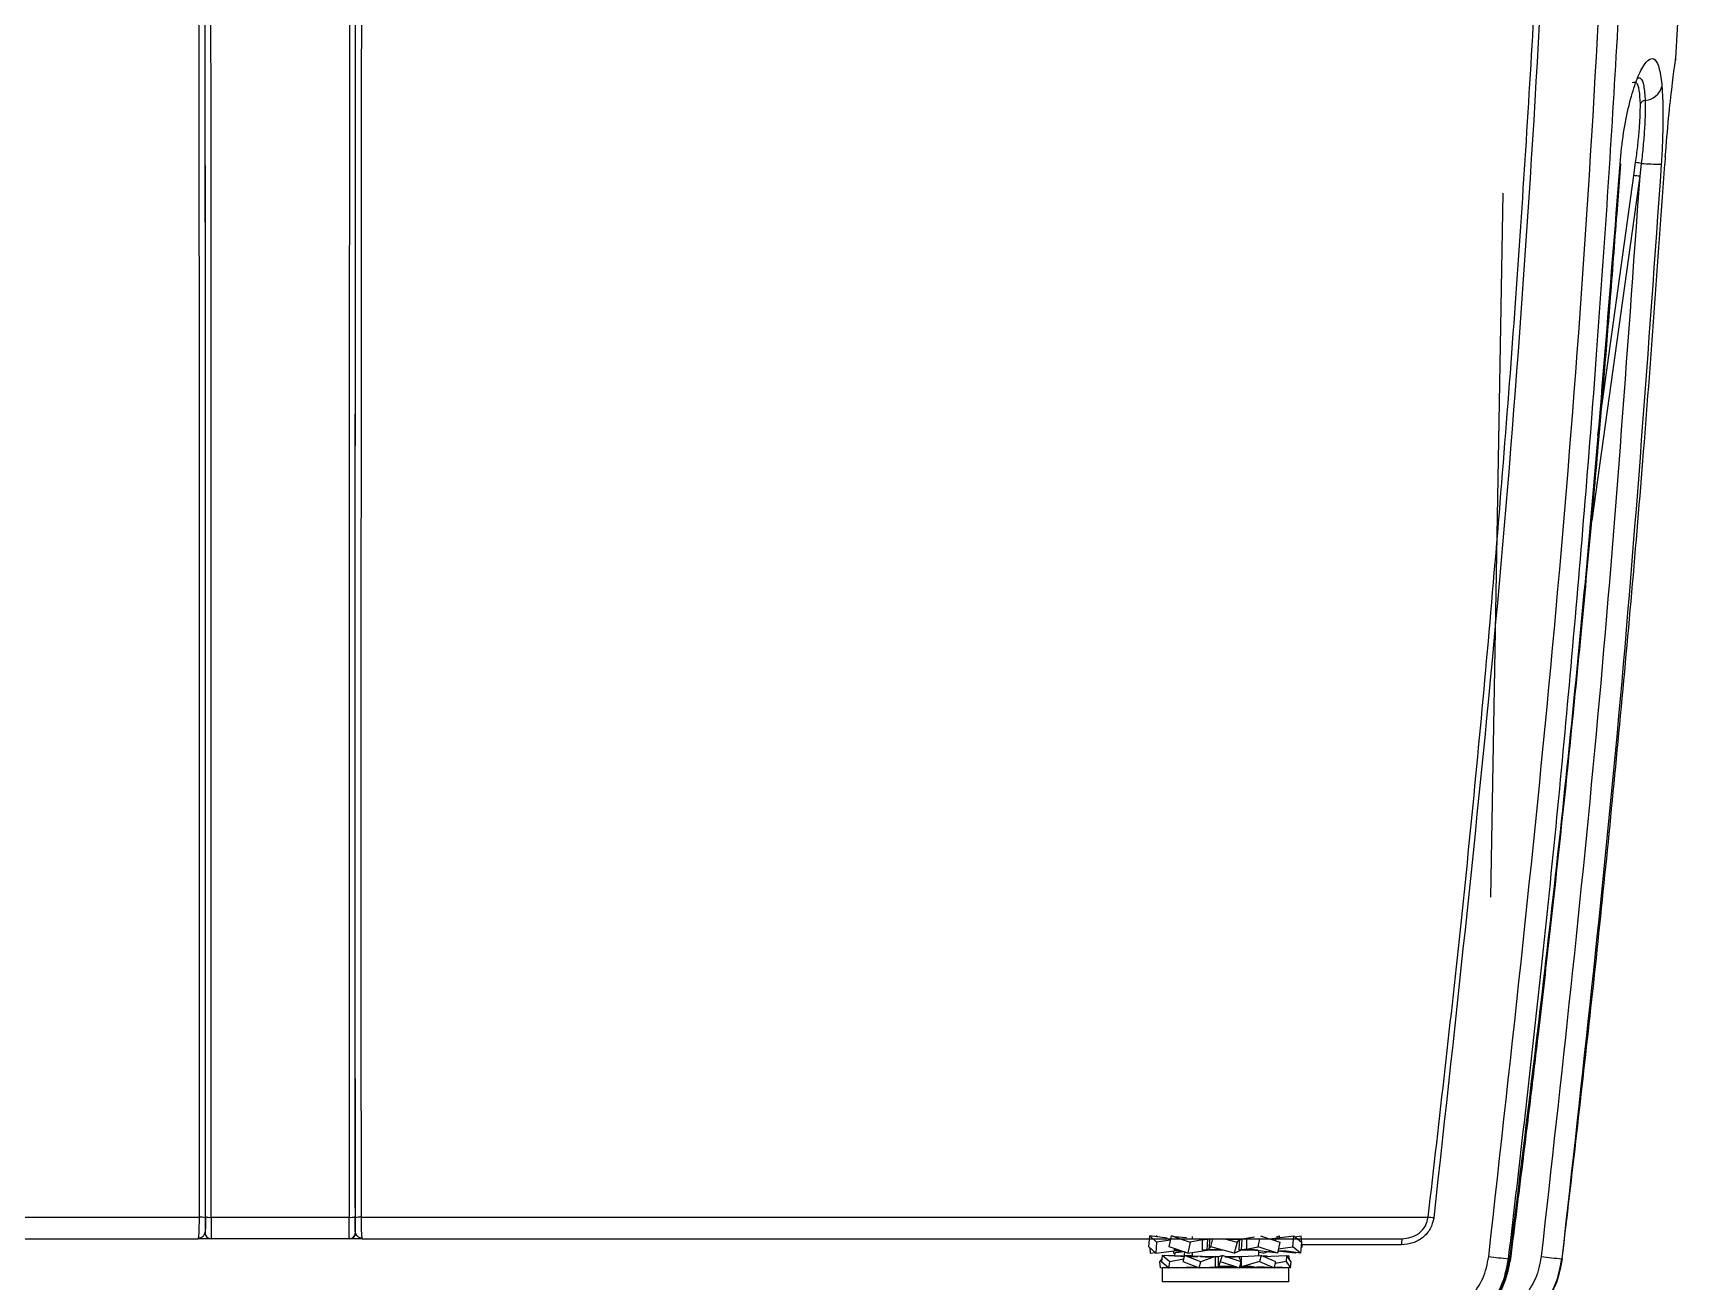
# Model space of a CAD drawing. Extents: x 8 to 113, y 1 to 87.
# Drawn here: x 48.398 to 52.498, y 4.69 to 7.771 of the extents above; entities that cross this region are included whole.
import ezdxf

# ---------------------------------------------------------------- set-up
doc = ezdxf.new("R2010")
doc.units = 0
doc.header["$MEASUREMENT"] = 0
doc.layers.add('OBJECT', color=7, linetype='CONTINUOUS')

msp = doc.modelspace()

# ---------------------------------------------------------------- linework, layer by layer
at = {"layer": 'OBJECT'}
for p, q in [((52.4249, 7.4662), (52.4237, 7.4476)), ((52.3039, 7.326), (52.3131, 7.4488)), ((52.3057, 7.3256), (52.3149, 7.4483)), ((52.3471, 7.4197), (52.3516, 7.4517)), ((52.3655, 7.4499), (52.3616, 7.4179)), ((52.3616, 7.4179), (52.2433, 6.5687)), ((52.258, 6.7794), (52.3471, 7.4197)), ((52.0239, 7.3763), (51.9936, 5.6395)), ((46.1782, 4.8493), (48.8078, 4.8493)), ((48.8369, 4.8493), (49.1775, 4.8493)), ((49.2066, 4.8493), (51.8397, 4.8493)), ((48.8082, 4.7979), (48.805, 4.7963)), ((48.805, 4.7963), (48.8057, 4.7977)), ((48.8215, 4.8113), (48.8217, 4.8113)), ((49.1928, 4.8113), (49.1929, 4.8113)), ((49.2094, 4.7963), (49.2062, 4.7979)), ((49.2088, 4.7977), (49.2094, 4.7963)), ((51.1507, 4.7765), (51.1528, 4.8036)), ((51.1528, 4.8036), (51.1697, 4.7881)), ((51.1957, 4.7977), (51.1528, 4.8036)), ((51.1707, 4.8036), (51.1681, 4.8015)), ((51.2005, 4.7765), (51.2063, 4.8036)), ((51.2063, 4.8036), (51.2525, 4.7881)), ((51.2135, 4.8015), (51.2063, 4.8036)), ((51.2437, 4.7983), (51.2135, 4.8015)), ((51.2576, 4.8023), (51.2576, 4.7968)), ((51.3798, 4.7963), (51.4111, 4.8012)), ((51.4261, 4.8036), (51.4736, 4.7881)), ((51.448, 4.7964), (51.5085, 4.8036)), ((51.4657, 4.8015), (51.4729, 4.8036)), ((51.4738, 4.7995), (51.4729, 4.8036)), ((51.5061, 4.7765), (51.5085, 4.8036)), ((51.5085, 4.8036), (51.5275, 4.7881)), ((51.5111, 4.8015), (51.5264, 4.8036)), ((51.5285, 4.7765), (51.5264, 4.8036)), ((48.8367, 4.7963), (48.8365, 4.7963)), ((49.1778, 4.7963), (48.8367, 4.7963)), ((49.1779, 4.7963), (49.1778, 4.7963)), ((51.1676, 4.761), (51.1507, 4.7765)), ((51.1529, 4.7745), (51.1541, 4.761)), ((51.1541, 4.761), (51.1658, 4.7627)), ((51.1697, 4.7881), (51.1676, 4.761)), ((51.1676, 4.761), (51.2261, 4.7679)), ((51.204, 4.7928), (51.1697, 4.7881)), ((51.2467, 4.761), (51.2005, 4.7765)), ((51.2104, 4.7661), (51.2115, 4.761)), ((51.2115, 4.761), (51.2294, 4.7669)), ((51.2135, 4.7683), (51.2134, 4.7722)), ((51.2145, 4.7539), (51.2155, 4.7622)), ((51.2171, 4.7628), (51.2384, 4.7652)), ((51.2384, 4.7652), (51.2373, 4.757)), ((51.2525, 4.7881), (51.2467, 4.761)), ((51.2467, 4.761), (51.2946, 4.7683)), ((51.2828, 4.794), (51.2525, 4.7881)), ((51.2576, 4.7627), (51.2576, 4.7534)), ((51.2949, 4.7956), (51.2932, 4.769)), ((51.2989, 4.7706), (51.3034, 4.7765)), ((51.3011, 4.769), (51.301, 4.7683)), ((51.3342, 4.7683), (51.301, 4.7683)), ((51.3034, 4.7765), (51.3087, 4.7963)), ((51.3614, 4.761), (51.3034, 4.7765)), ((51.3408, 4.7955), (51.3686, 4.7881)), ((51.3686, 4.7881), (51.3614, 4.761)), ((51.3614, 4.761), (51.3772, 4.7683)), ((51.3748, 4.794), (51.3686, 4.7881)), ((51.3792, 4.769), (51.381, 4.7956)), ((51.386, 4.769), (51.386, 4.7683)), ((51.4197, 4.7683), (51.386, 4.7683)), ((51.3911, 4.7706), (51.4202, 4.7765)), ((51.4125, 4.7683), (51.4218, 4.7673)), ((51.4202, 4.7765), (51.4245, 4.7963)), ((51.4677, 4.761), (51.4202, 4.7765)), ((51.4216, 4.7544), (51.4216, 4.7683)), ((51.4325, 4.761), (51.4216, 4.7627)), ((51.4218, 4.7673), (51.4621, 4.7628)), ((51.4325, 4.761), (51.4498, 4.7669)), ((51.4513, 4.7954), (51.4513, 4.7956)), ((51.4677, 4.761), (51.4621, 4.7628)), ((51.4736, 4.7881), (51.4677, 4.761)), ((51.5116, 4.761), (51.4688, 4.7661)), ((51.4692, 4.7677), (51.4847, 4.7667)), ((51.47, 4.7715), (51.5061, 4.7765)), ((51.5251, 4.761), (51.4847, 4.7667)), ((51.5251, 4.761), (51.5061, 4.7765)), ((51.5116, 4.761), (51.5134, 4.7627)), ((51.5275, 4.7881), (51.5251, 4.761)), ((51.5263, 4.7745), (51.5285, 4.7765)), ((51.5264, 4.7762), (51.5285, 4.7765)), ((51.7742, 4.7815), (51.5281, 4.7815)), ((51.1779, 4.7391), (51.1826, 4.7458)), ((51.1819, 4.7399), (51.1779, 4.7391)), ((51.179, 4.7243), (51.1779, 4.7391)), ((51.179, 4.7243), (51.199, 4.7252)), ((51.1837, 4.7547), (51.1819, 4.7399)), ((51.1819, 4.7399), (51.2001, 4.7243)), ((51.1831, 4.7243), (51.1831, 4.6903)), ((51.4961, 4.7243), (51.1831, 4.7243)), ((51.202, 4.7391), (51.1837, 4.7547)), ((51.2297, 4.753), (51.1837, 4.7547)), ((51.1887, 4.7545), (51.1889, 4.7547)), ((51.2377, 4.7531), (51.1889, 4.7547)), ((51.2001, 4.7243), (51.202, 4.7391)), ((51.2001, 4.7243), (51.2662, 4.7274)), ((51.2357, 4.7461), (51.202, 4.7391)), ((51.2192, 4.7243), (51.219, 4.7252)), ((51.2192, 4.7243), (51.2544, 4.7268)), ((51.2376, 4.7528), (51.2297, 4.753)), ((51.2381, 4.7547), (51.234, 4.7399)), ((51.234, 4.7399), (51.2745, 4.7243)), ((51.2787, 4.7391), (51.2381, 4.7547)), ((51.26, 4.7532), (51.2381, 4.7547)), ((51.2459, 4.7524), (51.2466, 4.7524)), ((51.2476, 4.7263), (51.2576, 4.7267)), ((51.2479, 4.7524), (51.2712, 4.7524)), ((51.2497, 4.7539), (51.2516, 4.7547)), ((51.2576, 4.7544), (51.2516, 4.7547)), ((51.2576, 4.727), (51.2576, 4.7243)), ((51.2822, 4.7525), (51.26, 4.7532)), ((51.2658, 4.7276), (51.2658, 4.7274)), ((51.2745, 4.7243), (51.2787, 4.7391)), ((51.2745, 4.7243), (51.3141, 4.7274)), ((51.2768, 4.7524), (51.322, 4.7524)), ((51.3139, 4.7523), (51.2787, 4.7391)), ((51.3139, 4.7274), (51.3619, 4.7274)), ((51.322, 4.7524), (51.3313, 4.7547)), ((51.3264, 4.7399), (51.322, 4.7275)), ((51.3313, 4.7547), (51.3264, 4.7399)), ((51.3264, 4.7399), (51.3738, 4.7243)), ((51.3787, 4.7391), (51.3313, 4.7547)), ((51.3381, 4.7524), (51.3795, 4.7524)), ((51.362, 4.7274), (51.3667, 4.7266)), ((51.3718, 4.7523), (51.3787, 4.7391)), ((51.3738, 4.7243), (51.3787, 4.7391)), ((51.3748, 4.7274), (51.4112, 4.7274)), ((51.3793, 4.7524), (51.4276, 4.7547)), ((51.4239, 4.7399), (51.3795, 4.7275)), ((51.4075, 4.7273), (51.4316, 4.7263)), ((51.4174, 4.7274), (51.4331, 4.7274)), ((51.4216, 4.7243), (51.4216, 4.7274)), ((51.4276, 4.7547), (51.4239, 4.7399)), ((51.4239, 4.7399), (51.46, 4.7243)), ((51.4637, 4.7391), (51.4276, 4.7547)), ((51.4295, 4.7539), (51.4411, 4.7547)), ((51.4306, 4.7274), (51.4353, 4.7273)), ((51.46, 4.7243), (51.4316, 4.7263)), ((51.4322, 4.7528), (51.4904, 4.7547)), ((51.4411, 4.7547), (51.4415, 4.7531)), ((51.46, 4.7243), (51.4637, 4.7391)), ((51.4791, 4.7243), (51.4602, 4.7252)), ((51.5002, 4.7243), (51.4604, 4.7261)), ((51.4892, 4.7399), (51.4627, 4.735)), ((51.4802, 4.7252), (51.4791, 4.7243)), ((51.4904, 4.7547), (51.4892, 4.7399)), ((51.4892, 4.7399), (51.5002, 4.7243)), ((51.5013, 4.7391), (51.4904, 4.7547)), ((51.4905, 4.7545), (51.4955, 4.7547)), ((51.4955, 4.7547), (51.4966, 4.7458)), ((51.4961, 4.6903), (51.4961, 4.7243)), ((51.5002, 4.7243), (51.5013, 4.7391)), ((52.0381, 4.7471), (52.0411, 4.7471)), ((52.1704, 4.7471), (52.1696, 4.7471)), ((51.4961, 4.6903), (51.1831, 4.6903))]:
    msp.add_line(p, q, dxfattribs=at)
at = {"layer": 'OBJECT', "flags": 128}
for points in [[(52.4249, 7.4662), (52.4248, 7.4655), (52.4247, 7.4654)], [(52.3131, 7.4488), (52.3147, 7.4484), (52.3149, 7.4483)], [(52.4234, 7.4474), (52.4236, 7.4474), (52.4237, 7.4476)], [(52.3039, 7.326), (52.3056, 7.3257), (52.3057, 7.3256)], [(51.3139, 4.7523), (51.3139, 4.7461), (51.3139, 4.7398), (51.3139, 4.7274)], [(51.322, 4.7275), (51.322, 4.7337), (51.322, 4.74), (51.322, 4.7524)], [(51.3795, 4.7275), (51.3795, 4.7337), (51.3795, 4.74), (51.3795, 4.7524)], [(52.0411, 4.7471), (52.0433, 4.7466), (52.0433, 4.7465)], [(52.1704, 4.7471), (52.1703, 4.7469), (52.1701, 4.7469)]]:
    msp.add_lwpolyline(points, dxfattribs=at)
at = {"layer": 'OBJECT'}
for centre, radius, start, end in [((1.8812, 10.7363), 50.66, 356.57471, 357.62076), ((52.37, 7.6533), 0.0486, 275.9552, 343.2355), ((52.3761, 7.5914), 0.0137, 94.3558, 158.4822), ((52.3108, 7.0777), 0.3762, 81.632, 83.7724), ((52.4358, 8.3958), 0.9485, 265.7521, 268.7342), ((52.3143, 7.1), 0.3214, 81.5371, 84.138), ((48.811, 4.8167), 0.0328, 70.6204, 95.4957), ((48.8337, 4.8824), 0.0333, 250.746, 275.5288), ((49.1808, 4.8824), 0.0333, 264.4712, 289.254), ((49.2035, 4.8167), 0.0328, 84.5043, 109.3796), ((51.7844, 4.288), 0.564, 82.9657, 84.3734), ((48.8365, 4.8113), 0.015, 180.1366, 269.9883), ((48.8367, 4.8113), 0.015, 180.1364, 269.9884), ((49.1778, 4.8113), 0.015, 270.0116, 359.8636), ((49.1779, 4.8113), 0.015, 270.0117, 359.8634), ((51.9851, 4.7852), 0.2109, 176.9762, 180.9937), ((52.2216, 6.6104), 1.8723, 262.871, 264.3733), ((52.2519, 5.7876), 1.0437, 262.6654, 265.4775)]:
    msp.add_arc(centre, radius, start, end, dxfattribs=at)
for points, knots in [([(48.8078, 4.8493), (48.8079, 5.0819), (48.8081, 5.5548), (48.8081, 6.2773), (48.8078, 7.0243), (48.8071, 7.7737), (48.8063, 8.5189), (48.8052, 9.2355), (48.8042, 9.7091), (48.8037, 9.9378)], [0, 0, 0, 0, 0.137615, 0.279872, 0.42677, 0.578311, 0.72145, 0.865533, 1, 1, 1, 1]), ([(48.8177, 9.933), (48.8182, 9.7089), (48.8198, 8.993), (48.8213, 7.7863), (48.8223, 6.3143), (48.822, 5.3365), (48.8218, 4.8476)], [0, 0, 0, 0, 0.131845, 0.421274, 0.710667, 1, 1, 1, 1]), ([(48.8227, 4.851), (48.8229, 5.286), (48.8232, 6.1561), (48.8225, 7.4654), (48.8211, 8.7244), (48.8194, 9.5473), (48.8187, 9.9326)], [0, 0, 0, 0, 0.257671, 0.51538, 0.773064, 1, 1, 1, 1]), ([(49.1958, 9.9341), (49.195, 9.5483), (49.1934, 8.7249), (49.192, 7.4654), (49.1913, 6.1561), (49.1916, 5.286), (49.1917, 4.851)], [0, 0, 0, 0, 0.227164, 0.484774, 0.742404, 1, 1, 1, 1]), ([(49.1926, 4.8476), (49.1925, 5.3365), (49.1921, 6.3145), (49.1932, 7.7866), (49.1947, 8.9936), (49.1963, 9.71), (49.1968, 9.9345)], [0, 0, 0, 0, 0.289276, 0.578616, 0.867921, 1, 1, 1, 1]), ([(49.2107, 9.9399), (49.2107, 9.9217), (49.21, 9.622), (49.209, 9.043), (49.2078, 8.1956), (49.2069, 7.3418), (49.2064, 6.4901), (49.2063, 5.6586), (49.2065, 5.1157), (49.2066, 4.8493)], [0, 0, 0, 0, 0.010682, 0.176176, 0.340439, 0.509206, 0.67886, 0.842458, 1, 1, 1, 1]), ([(51.8397, 4.8493), (51.8678, 5.0933), (51.9251, 5.5901), (51.9972, 6.3503), (52.0582, 7.117), (52.1063, 7.8847), (52.1429, 8.6473), (52.1569, 9.1594), (52.164, 9.4171)], [0, 0, 0, 0, 0.160827, 0.327495, 0.500007, 0.664527, 0.83119, 1, 1, 1, 1]), ([(52.1779, 9.4169), (52.1615, 8.908), (52.1285, 7.8898), (52.0204, 6.3657), (51.9091, 5.3535), (51.8535, 4.8478)], [0, 0, 0, 0, 0.3333562, 0.6669607, 1, 1, 1, 1]), ([(51.9893, 4.7525), (52.0466, 5.2689), (52.1614, 6.3021), (52.2729, 7.8581), (52.3069, 8.8975), (52.3239, 9.417)], [0, 0, 0, 0, 0.333112, 0.666662, 1, 1, 1, 1]), ([(52.0381, 4.7471), (52.066, 4.9863), (52.1227, 5.473), (52.1949, 6.2168), (52.2565, 6.9666), (52.3059, 7.7174), (52.3444, 8.4638), (52.3602, 8.965), (52.3682, 9.2171)], [0, 0, 0, 0, 0.1611428, 0.3277987, 0.4999716, 0.6645325, 0.8312073, 1, 1, 1, 1]), ([(48.8369, 4.8493), (48.837, 5.0872), (48.8372, 5.5711), (48.8372, 6.3107), (48.8369, 7.0657), (48.8363, 7.8218), (48.8356, 8.4408), (48.835, 8.8066), (48.8348, 8.9246)], [0, 0, 0, 0, 0.175659, 0.357361, 0.545105, 0.731477, 0.913331, 1, 1, 1, 1]), ([(49.1796, 8.9052), (49.1793, 8.7109), (49.1786, 8.2289), (49.1778, 7.4454), (49.1773, 6.566), (49.1772, 5.6956), (49.1774, 5.1277), (49.1775, 4.8493)], [0, 0, 0, 0, 0.14335, 0.355591, 0.578663, 0.793465, 1, 1, 1, 1]), ([(52.3131, 7.4488), (52.3157, 7.4746), (52.3208, 7.5261), (52.3349, 7.595), (52.3515, 7.651), (52.3692, 7.6902), (52.3859, 7.7101), (52.4001, 7.7085), (52.4109, 7.6864), (52.4147, 7.655), (52.4166, 7.6393)], [0, 0, 0, 0, 0.125399, 0.250033, 0.374938, 0.500007, 0.625107, 0.75017, 0.875155, 1, 1, 1, 1]), ([(52.4249, 7.4662), (52.4276, 7.4991), (52.4329, 7.5647), (52.442, 7.6442), (52.4492, 7.699), (52.4502, 7.706), (52.4507, 7.7095)], [0, 0, 0, 0, 0.250566, 0.500351, 0.750175, 1, 1, 1, 1]), ([(52.4497, 7.702), (52.4497, 7.7021), (52.4504, 7.7046), (52.4506, 7.7071), (52.4507, 7.7095)], [0, 0, 0, 0, 0.057009, 1, 1, 1, 1]), ([(52.3634, 7.5964), (52.3628, 7.6086), (52.3616, 7.6329), (52.3546, 7.6511), (52.347, 7.6494), (52.3432, 7.6486)], [0, 0, 0, 0, 0.3333742, 0.6666616, 1, 1, 1, 1]), ([(52.3543, 7.6604), (52.3576, 7.661), (52.365, 7.6625), (52.3724, 7.6438), (52.3742, 7.618), (52.3751, 7.605)], [0, 0, 0, 0, 0.296047, 0.647644, 1, 1, 1, 1]), ([(52.4166, 7.6393), (52.4174, 7.6264), (52.4191, 7.6006), (52.4192, 7.553), (52.4179, 7.5016), (52.4159, 7.4655), (52.4148, 7.4475)], [0, 0, 0, 0, 0.251427, 0.50031, 0.75055, 1, 1, 1, 1]), ([(52.3516, 7.4517), (52.3534, 7.4652), (52.3569, 7.4921), (52.3607, 7.5307), (52.3632, 7.5667), (52.3633, 7.5865), (52.3634, 7.5964)], [0, 0, 0, 0, 0.249686, 0.500038, 0.748854, 1, 1, 1, 1]), ([(52.3751, 7.605), (52.3752, 7.5944), (52.3755, 7.5733), (52.3736, 7.5348), (52.3704, 7.4933), (52.3672, 7.4644), (52.3655, 7.4499)], [0, 0, 0, 0, 0.2510338, 0.4998421, 0.7502371, 1, 1, 1, 1]), ([(52.4148, 7.4475), (52.3828, 6.9936), (52.3193, 6.0918), (52.2193, 5.1933), (52.1696, 4.7471)], [0, 0, 0, 0, 0.50338, 1, 1, 1, 1]), ([(52.1704, 4.7471), (52.1946, 4.9533), (52.2445, 5.3779), (52.3108, 6.0343), (52.3728, 6.7282), (52.4064, 7.2037), (52.4237, 7.4476)], [0, 0, 0, 0, 0.22962, 0.472827, 0.72962, 1, 1, 1, 1]), ([(52.3616, 7.4179), (52.33, 6.9729), (52.2668, 6.0828), (52.168, 5.1959), (52.1186, 4.7524)], [0, 0, 0, 0, 0.499931, 1, 1, 1, 1]), ([(52.0411, 4.7471), (52.0747, 5.0172), (52.1438, 5.5732), (52.2323, 6.433), (52.2796, 7.0231), (52.3039, 7.326)], [0, 0, 0, 0, 0.315, 0.648332, 1, 1, 1, 1]), ([(52.0433, 4.7465), (52.0534, 4.8251), (52.0714, 4.9662), (52.0943, 5.1536), (52.1116, 5.2996), (52.1257, 5.421), (52.1517, 5.6493), (52.1827, 5.9383), (52.2167, 6.2798), (52.237, 6.4975), (52.2513, 6.6575), (52.2619, 6.7782), (52.2748, 6.9315), (52.2899, 7.1176), (52.3001, 7.2526), (52.3057, 7.3256)], [0, 0, 0, 0, 0.091692, 0.164516, 0.21848, 0.261782, 0.305976, 0.484374, 0.598107, 0.703048, 0.737316, 0.783986, 0.843321, 0.915325, 1, 1, 1, 1]), ([(48.8057, 4.7977), (48.8058, 4.7987), (48.8063, 4.8015), (48.8071, 4.8113), (48.8076, 4.828), (48.8078, 4.8424), (48.8078, 4.8493)], [0, 0, 0, 0, 0.1567066, 0.4132599, 0.7142997, 1, 1, 1, 1]), ([(48.8218, 4.8476), (48.8218, 4.8411), (48.8218, 4.828), (48.8216, 4.8169), (48.8215, 4.8113)], [0, 0, 0, 0, 0.498255, 1, 1, 1, 1]), ([(48.8227, 4.851), (48.8227, 4.8457), (48.8227, 4.8349), (48.8224, 4.8219), (48.8221, 4.813), (48.8218, 4.8118), (48.8217, 4.8113)], [0, 0, 0, 0, 0.2504251, 0.5000441, 0.749984, 1, 1, 1, 1]), ([(48.8369, 4.8493), (48.8369, 4.8424), (48.8369, 4.8281), (48.8369, 4.8113), (48.8368, 4.8018), (48.8367, 4.7971), (48.8367, 4.7966), (48.8367, 4.7963)], [0, 0, 0, 0, 0.242989, 0.499425, 0.715907, 0.849596, 1, 1, 1, 1]), ([(49.1778, 4.7963), (49.1778, 4.7966), (49.1777, 4.7971), (49.1777, 4.8018), (49.1776, 4.8113), (49.1775, 4.8281), (49.1775, 4.8424), (49.1775, 4.8493)], [0, 0, 0, 0, 0.150459, 0.284203, 0.500792, 0.757103, 1, 1, 1, 1]), ([(49.1928, 4.8113), (49.1926, 4.8119), (49.1924, 4.813), (49.192, 4.822), (49.1918, 4.835), (49.1917, 4.8457), (49.1917, 4.851)], [0, 0, 0, 0, 0.2505042, 0.50008, 0.7500058, 1, 1, 1, 1]), ([(49.1929, 4.8113), (49.1928, 4.8168), (49.1927, 4.828), (49.1926, 4.8411), (49.1926, 4.8476)], [0, 0, 0, 0, 0.498583, 1, 1, 1, 1]), ([(49.2066, 4.8493), (49.2067, 4.8424), (49.2068, 4.828), (49.2074, 4.8113), (49.2081, 4.8015), (49.2086, 4.7987), (49.2088, 4.7977)], [0, 0, 0, 0, 0.285732, 0.58684, 0.843317, 1, 1, 1, 1]), ([(51.8535, 4.8478), (51.8513, 4.8386), (51.8468, 4.8201), (51.8275, 4.7985), (51.8025, 4.7842), (51.7836, 4.7824), (51.7742, 4.7815)], [0, 0, 0, 0, 0.249711, 0.499494, 0.749374, 1, 1, 1, 1]), ([(51.7744, 4.7963), (51.7821, 4.797), (51.7974, 4.7984), (51.8182, 4.8097), (51.8343, 4.8271), (51.838, 4.8421), (51.8397, 4.8493)], [0, 0, 0, 0, 0.2507602, 0.5007351, 0.7604517, 1, 1, 1, 1]), ([(48.8215, 4.8113), (48.82, 4.8077), (48.817, 4.8009), (48.811, 4.7989), (48.8082, 4.7979)], [0, 0, 0, 0, 0.533518, 1, 1, 1, 1]), ([(49.2062, 4.7979), (49.2034, 4.7989), (49.1974, 4.8009), (49.1945, 4.8077), (49.1929, 4.8113)], [0, 0, 0, 0, 0.466878, 1, 1, 1, 1]), ([(46.2455, 4.7963), (46.2793, 4.7963), (46.3475, 4.7963), (46.48, 4.7963), (46.6356, 4.7963), (46.8158, 4.7963), (47.0186, 4.7963), (47.2411, 4.7963), (47.4805, 4.7963), (47.7336, 4.7963), (47.9959, 4.7963), (48.2639, 4.7963), (48.5336, 4.7963), (48.715, 4.7963), (48.805, 4.7963)], [0, 0, 0, 0, 0.080321, 0.16194, 0.244772, 0.329378, 0.414487, 0.5, 0.585518, 0.670628, 0.755228, 0.838065, 0.919682, 1, 1, 1, 1]), ([(48.8365, 4.7963), (48.8359, 4.7963), (48.8344, 4.7963), (48.8238, 4.7963), (48.8124, 4.7963), (48.805, 4.7963)], [0, 0, 0, 0, 0.23323, 0.49919, 1, 1, 1, 1]), ([(49.2094, 4.7963), (49.202, 4.7963), (49.1907, 4.7963), (49.18, 4.7963), (49.1786, 4.7963), (49.1779, 4.7963)], [0, 0, 0, 0, 0.5008141, 0.7666529, 1, 1, 1, 1]), ([(49.2094, 4.7963), (49.2998, 4.7963), (49.4821, 4.7963), (49.753, 4.7963), (50.0221, 4.7963), (50.2855, 4.7963), (50.5396, 4.7963), (50.7798, 4.7963), (51.0028, 4.7963), (51.2059, 4.7963), (51.3861, 4.7963), (51.5415, 4.7963), (51.6733, 4.7963), (51.7409, 4.7963), (51.7744, 4.7963)], [0, 0, 0, 0, 0.080292, 0.161895, 0.244722, 0.329339, 0.414466, 0.5, 0.585539, 0.670666, 0.755278, 0.83811, 0.919711, 1, 1, 1, 1]), ([(51.2249, 4.7683), (51.2232, 4.7683), (51.2196, 4.7683), (51.2156, 4.7683), (51.2135, 4.7683)], [0, 0, 0, 0, 0.481855, 1, 1, 1, 1]), ([(51.2825, 4.7683), (51.2825, 4.7687), (51.2825, 4.7716), (51.2826, 4.7771), (51.2827, 4.7848), (51.2828, 4.7904), (51.2828, 4.7935), (51.2828, 4.794), (51.2828, 4.794)], [0, 0, 0, 0, 0.041822, 0.342511, 0.643232, 0.943977, 0.999906, 1, 1, 1, 1]), ([(51.301, 4.7683), (51.2988, 4.7683), (51.2944, 4.7683), (51.2877, 4.7683), (51.2842, 4.7683), (51.2825, 4.7683)], [0, 0, 0, 0, 0.343433, 0.686882, 1, 1, 1, 1]), ([(51.2828, 4.794), (51.2844, 4.7943), (51.2879, 4.7949), (51.2925, 4.7953), (51.2949, 4.7956)], [0, 0, 0, 0, 0.455707, 1, 1, 1, 1]), ([(51.2883, 4.7956), (51.2894, 4.7957), (51.2918, 4.7957), (51.2938, 4.7956), (51.2949, 4.7956)], [0, 0, 0, 0, 0.436076, 1, 1, 1, 1]), ([(51.2989, 4.7706), (51.2985, 4.7703), (51.2976, 4.7697), (51.2946, 4.7693), (51.2932, 4.769)], [0, 0, 0, 0, 0.501807, 1, 1, 1, 1]), ([(51.2932, 4.769), (51.2954, 4.769), (51.2981, 4.7689), (51.3007, 4.769), (51.3011, 4.769)], [0, 0, 0, 0, 0.836421, 1, 1, 1, 1]), ([(51.3005, 4.7963), (51.3004, 4.7941), (51.3001, 4.7893), (51.2997, 4.782), (51.2993, 4.7756), (51.299, 4.7719), (51.2989, 4.7706), (51.2989, 4.7706)], [0, 0, 0, 0, 0.259793, 0.560516, 0.850791, 0.999909, 1, 1, 1, 1]), ([(51.3336, 4.7685), (51.3285, 4.7686), (51.3174, 4.769), (51.3067, 4.769), (51.3011, 4.769)], [0, 0, 0, 0, 0.469631, 1, 1, 1, 1]), ([(51.3378, 4.7962), (51.3438, 4.796), (51.3557, 4.7956), (51.3674, 4.7956), (51.3731, 4.7956)], [0, 0, 0, 0, 0.507762, 1, 1, 1, 1]), ([(51.381, 4.7956), (51.3788, 4.7956), (51.3761, 4.7957), (51.3735, 4.7957), (51.3731, 4.7956)], [0, 0, 0, 0, 0.836432, 1, 1, 1, 1]), ([(51.3733, 4.7683), (51.3734, 4.7705), (51.3736, 4.7753), (51.3741, 4.7826), (51.3744, 4.7889), (51.3747, 4.7928), (51.3748, 4.794), (51.3748, 4.794)], [0, 0, 0, 0, 0.259803, 0.560514, 0.8508, 0.999906, 1, 1, 1, 1]), ([(51.386, 4.7683), (51.3839, 4.7683), (51.3798, 4.7683), (51.3754, 4.7683), (51.3739, 4.7683), (51.3733, 4.7683)], [0, 0, 0, 0, 0.3434334, 0.6868642, 1, 1, 1, 1]), ([(51.3748, 4.794), (51.3753, 4.7943), (51.3764, 4.7949), (51.3795, 4.7954), (51.381, 4.7956)], [0, 0, 0, 0, 0.501823, 1, 1, 1, 1]), ([(51.3911, 4.7706), (51.3895, 4.7703), (51.3862, 4.7697), (51.3817, 4.7693), (51.3792, 4.769)], [0, 0, 0, 0, 0.455715, 1, 1, 1, 1]), ([(51.386, 4.769), (51.3849, 4.7689), (51.3825, 4.7689), (51.3804, 4.769), (51.3792, 4.769)], [0, 0, 0, 0, 0.43606, 1, 1, 1, 1]), ([(51.4197, 4.7683), (51.414, 4.7686), (51.4033, 4.769), (51.3915, 4.769), (51.386, 4.769)], [0, 0, 0, 0, 0.540791, 1, 1, 1, 1]), ([(51.3915, 4.7963), (51.3915, 4.7959), (51.3915, 4.793), (51.3914, 4.7875), (51.3912, 4.7798), (51.3912, 4.7742), (51.3911, 4.7711), (51.3911, 4.7706), (51.3911, 4.7706)], [0, 0, 0, 0, 0.041823, 0.342499, 0.643221, 0.943978, 0.999906, 1, 1, 1, 1]), ([(51.4627, 4.7963), (51.4627, 4.7959), (51.4628, 4.7944), (51.4628, 4.7928), (51.4628, 4.7916)], [0, 0, 0, 0, 0.228001, 1, 1, 1, 1]), ([(51.2822, 4.7523), (51.2837, 4.7523), (51.2884, 4.7522), (51.2988, 4.7519), (51.3084, 4.7522), (51.3139, 4.7523)], [0, 0, 0, 0, 0.1580608, 0.5067585, 1, 1, 1, 1]), ([(51.3619, 4.7274), (51.3578, 4.7275), (51.3493, 4.7276), (51.3358, 4.7279), (51.3266, 4.7276), (51.322, 4.7275)], [0, 0, 0, 0, 0.311413, 0.651803, 1, 1, 1, 1]), ([(51.3387, 4.7522), (51.3399, 4.7522), (51.3452, 4.7521), (51.3565, 4.7519), (51.3662, 4.7522), (51.3718, 4.7523)], [0, 0, 0, 0, 0.103978, 0.475068, 1, 1, 1, 1]), ([(51.4075, 4.7275), (51.4059, 4.7275), (51.4011, 4.7276), (51.3918, 4.7279), (51.3836, 4.7276), (51.3795, 4.7275)], [0, 0, 0, 0, 0.207411, 0.599209, 1, 1, 1, 1]), ([(51.9448, 4.6516), (51.9559, 4.6667), (51.9782, 4.6971), (51.9856, 4.734), (51.9893, 4.7525)], [0, 0, 0, 0, 0.4986893, 1, 1, 1, 1]), ([(51.9827, 4.6193), (51.9967, 4.6389), (52.0244, 4.6775), (52.0336, 4.7241), (52.0381, 4.7471)], [0, 0, 0, 0, 0.5068029, 1, 1, 1, 1]), ([(51.9852, 4.6193), (51.9993, 4.639), (52.0271, 4.6776), (52.0365, 4.7242), (52.0411, 4.7471)], [0, 0, 0, 0, 0.509049, 1, 1, 1, 1]), ([(51.9862, 4.6184), (52.0004, 4.6377), (52.0287, 4.6762), (52.0385, 4.7231), (52.0433, 4.7465)], [0, 0, 0, 0, 0.500101, 1, 1, 1, 1]), ([(52.1186, 4.7524), (52.1151, 4.734), (52.108, 4.6973), (52.0866, 4.6667), (52.0759, 4.6514)], [0, 0, 0, 0, 0.50155, 1, 1, 1, 1]), ([(52.1156, 4.6193), (52.1292, 4.6388), (52.1562, 4.6776), (52.1652, 4.724), (52.1696, 4.7471)], [0, 0, 0, 0, 0.503406, 1, 1, 1, 1]), ([(52.1704, 4.7471), (52.166, 4.7244), (52.157, 4.678), (52.13, 4.6392), (52.1161, 4.6193)], [0, 0, 0, 0, 0.488529, 1, 1, 1, 1])]:
    msp.add_open_spline(points, degree=3, knots=knots, dxfattribs=at)

doc.saveas('drawing.dxf')
